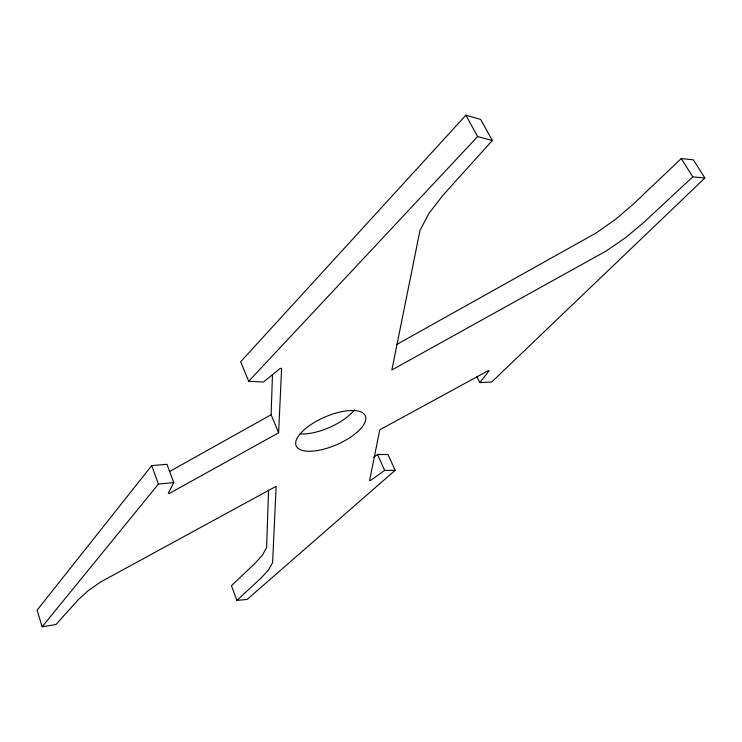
<?xml version="1.0" encoding="UTF-8"?>
<svg xmlns="http://www.w3.org/2000/svg" width="742" height="742" viewBox="0 0 742 742"><rect width="100%" height="100%" fill="white"/><g stroke="black" fill="none" stroke-linecap="round" stroke-linejoin="round"><path stroke-width="1.11" d="M268.567 490.045L266.619 547.457L262.594 554.923L255.387 562.992L231.411 585.716L236.939 600.426L247.151 599.425L395.152 470.317L388.001 454.521L377.52 454.484L373.82 457.174M236.939 600.426L261.175 577.935L268.483 569.977L272.592 562.631L276.145 486.298L100.754 581.904L87.714 591.049L77.919 600.12L55.956 624.532L42.164 626.777L37.1 610.156L151.72 465.614L166.978 464.307L173.73 482.597L168.276 493.365L169.436 493.411L278.621 432.809L271.118 414.732L272.49 374.348M278.621 432.809L281.617 368.338L280.133 368.496L263.373 382.065L248.691 381.267L240.658 361.753L465.893 115.223L480.631 119.397L492.354 140.516L443.187 194.97L428.959 213.269L419.963 230.53L391.85 369.97L606.455 250.852L626.072 237.292L643.917 222.294L692.778 176.846L704.9 177.978L693.399 159.845L681.267 158.556L633.149 204.291L615.545 219.363L596.151 232.969L396.516 344.613M476.874 376.704L479.814 382.603L489.08 370.833L488.236 370.675L379.793 429.794L369.553 480.603L370.666 480.417L384.662 470.409L395.152 470.317M42.164 626.777L158.426 484.072L173.73 482.597M248.691 381.267L477.625 136.565L492.354 140.516M704.9 177.978L491.742 381.991L479.814 382.603M169.825 471.383L271.118 414.732M681.267 158.556L692.778 176.846M465.893 115.223L477.625 136.565M377.52 454.484L384.662 470.409M151.72 465.614L158.426 484.072M354.453 409.76A37.452 15.434 -23.5 0 1 300.13 433.903M317.706 450.496A37.694 15.025 -23.5 0 0 365.463 416.253A37.694 15.025 -23.5 0 0 309.034 425.908A37.694 15.025 -23.5 0 0 317.706 450.496"/></g></svg>
